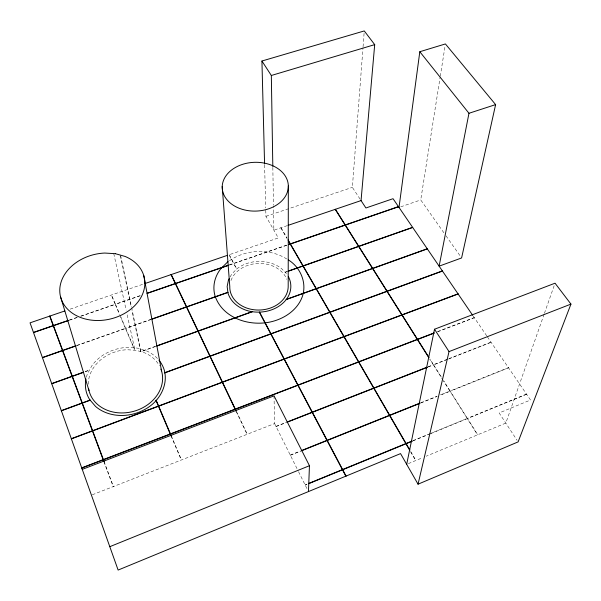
<?xml version="1.0" encoding="UTF-8"?>
<svg xmlns="http://www.w3.org/2000/svg" width="601" height="601" viewBox="0 0 601 601"><rect width="100%" height="100%" fill="white"/><g stroke="black" fill="none" stroke-linecap="round" stroke-linejoin="round"><path stroke-width="0.45" stroke-dasharray="3 2.25" d="M360.029 199.029L352.366 187.354L362.989 47.697M363.057 46.765L364.123 32.8M443.854 232.76L420.73 199.93L440.142 77.168M440.293 76.244L445.108 45.789M544.13 314.188L505.802 423.089L426.177 456.212M544.438 313.301L555.039 283.199M230.138 276.956L231.821 273.928L236.974 268.752A31.861 25.407 -2.1 0 1 281.411 268.474L286.452 273.59M229.417 260.759C245.952 249.25 269.579 248.138 286.707 258.948M408.319 463.634L422.751 457.631M305.128 484.902L306.863 484.196M412.947 440.676L428.445 434.32M429.302 433.967L467.187 418.431L450.044 391.274L440.578 395.067M526.491 394.106L467.383 418.349L450.247 391.198L508.551 367.827M305.233 485.105L306.961 484.391M413.06 440.864L430.278 433.802M431.142 433.449L467.3 418.612L477.54 434.846M526.611 394.279L467.503 418.529L477.742 434.756M290.268 455.07L300.508 450.968M420.67 402.82L437.025 396.269M440.465 394.887L449.931 391.093L443.425 380.794M508.431 367.654L450.134 391.018L443.628 380.711M290.366 455.265L300.605 451.156M420.775 403.001L437.13 396.45M275.979 426.372L286.301 422.33M428.07 366.813L433.313 364.762L429.835 359.248M491.025 342.164L433.509 364.687L429.858 358.91M276.069 426.56L286.399 422.518M428.182 366.986L433.419 364.935L442.929 379.997M447.565 359.398L433.614 364.86L441.622 377.541M448.436 359.052L491.137 342.33M92.299 494.796L274.589 423.577L274.026 395.871M437.566 331.617L474.234 317.576M437.671 331.782L474.339 317.734M85.222 371.546L89.534 369.998M155.854 346.184L140.664 351.638L131.987 310.642M85.139 371.771L89.399 370.239M155.231 346.604L140.957 351.728L131.724 308.005M76.83 345.425L125.429 328.334L119.99 315.51M151.182 319.281L125.632 328.266L120.921 317.148M285.077 272.193L286.812 271.577M76.898 345.598L125.496 328.499L133.707 347.851M151.257 319.439L125.707 328.424L134.962 350.248L126.961 313.775M285.212 272.321L286.947 271.712M69.318 320.055L77.259 317.32M80.789 316.103L115.212 304.241L111.313 295.053M140.078 295.669L115.415 304.174L111.516 294.986M229.214 264.943L233.609 263.433L229.049 254.786L278.308 237.943L265.927 216.33L265.732 208.84M286.7 245.133L233.797 263.366L229.236 254.719M69.378 320.22L77.319 317.478M80.85 316.261L115.272 304.399L119.629 314.654M140.146 295.827L115.475 304.324L119.471 313.73M229.477 265.026L233.684 263.576L236.606 269.12M286.827 245.261L233.872 263.516L236.756 268.978M400.747 206.827L420.73 199.93M70.129 309.139L143.917 283.897M287.248 225.645L273.861 230.183L273.463 205.812M265.927 216.33L352.366 187.354M446.002 235.817L460.524 256.424M473.19 316.051L486.855 336.057M487.373 336.823L530.525 400.011L499.153 412.947L517.093 440.323M281.028 227.756L287.098 238.229M410.806 451.689L415.9 460.486M280.84 227.817L286.91 238.289M410.596 451.772L415.689 460.569M274.589 423.577L298.156 470.906M298.569 471.732L307.246 489.154M236.576 411.745L247.289 434.245M235.968 410.994L247.071 434.328M171.262 435.8L181.51 459.945M171.045 435.883L181.284 460.035M104.086 461.493L113.416 486.547M103.86 461.583L113.191 486.637M113.754 253.592L126.157 310.124M120.561 255.162L131.529 307.088M120.425 255.981L131.221 306.998M264.605 164.869L265.71 207.908M272.839 167.371L273.447 204.873M88.249 384.212A37.593 31.132 -15.3 0 1 126.976 349.737L136.337 350.33L144.999 352.952A37.593 31.132 -15.3 0 1 159.453 365.836M230.979 280.517A29.216 23.296 -2.1 0 1 258.715 263.448A29.216 23.296 -2.1 0 1 286.835 279.337M86.371 377.18A40.47 33.513 -15.3 0 1 87.491 373.687L92.051 365.438A40.47 33.513 -15.3 0 1 127.089 347.431L137.148 348.069L146.456 350.879A40.47 33.513 -15.3 0 1 157.717 358.774"/><path stroke-width="0.9" d="M288.33 186.025A33.078 24.401 -1.8 0 1 238.973 208.171A33.078 24.401 -1.8 0 1 238.484 165.914A33.078 24.401 -1.8 0 1 288.33 186.025L288.195 286.159A29.216 23.296 -2.1 0 1 258.73 310.048A29.216 23.296 -2.1 0 1 229.792 286.527L222.205 186.415M308.456 491.58L309.455 465.715L274.026 395.871L82.247 469.381M472.671 315.292L393.046 198.698L365.904 207.984L361.051 200.584L374.701 44.632L364.259 30.936L261.931 61.017L264.575 163.93M399.011 207.428L419.814 51.724L445.401 43.941L495.615 104.612L461.598 257.957L439.121 266.16L468.968 113.281L419.814 51.724M406.682 464.318L434.515 329.228L555.039 283.199L570.95 304.106L518.122 441.893L418.048 484.188L400.551 453.605L118.127 570.064L30.05 322.842L64.855 310.942M418.048 484.188L449.03 351.608L434.515 329.228M229.297 278.473L228.463 279.991L227.148 286.542L228.012 293.145A31.861 25.407 -2.1 0 0 250.324 311.393C263.486 313.947 278.391 309.988 286.692 298.99A31.861 25.407 -2.1 0 0 288.315 276.505M228.012 261.593L220.695 268.85A45.083 35.955 -2.1 0 0 215.06 295.985C222.558 318.169 249.28 326.666 270.57 321.911A45.083 35.955 -2.1 0 0 302.709 295.429C306.743 281.944 300.072 267.002 288.24 259.85M308.598 483.482L342.39 469.621L327.057 440.556L301.462 450.818M412.083 441.029L406.058 443.5L389.786 415.419L419.919 403.346M308.696 483.685L342.495 469.817L345.845 476.165M412.196 441.224L406.171 443.696L409.874 450.089M109.788 546.685L309.455 465.715M301.364 450.622L326.959 440.368L312.204 412.406L287.255 422.18M419.806 403.166L389.681 415.238L374.01 388.201L427.303 367.331M287.165 421.992L312.107 412.226L297.908 385.301L235.382 409.243L236.178 410.911M427.198 367.158L373.912 388.028L358.812 361.975L417.394 339.542L428.836 357.67M449.03 351.608L570.95 304.106M81.713 467.863L103.139 459.66L92.464 430.985L71.391 438.88M434.072 332.954L417.485 339.302L402.129 314.977L458.127 293.994M81.781 468.059L103.214 459.855L103.86 461.583M434.177 333.119L417.59 339.467L428.881 357.355M71.324 438.692L92.396 430.797L82.112 403.196L61.385 410.799M458.022 293.844L402.024 314.819L387.202 291.335L442.471 271.066M61.317 410.618L82.052 403.016L72.15 376.436L51.754 383.761M90.097 400.063L82.269 402.933L72.368 376.361L83.434 372.38M164.621 372.74L209.869 356.153L198.014 331.241L156.974 345.981M442.366 270.916L387.104 291.177L372.785 268.497L427.334 248.904M90.233 400.221L82.337 403.113L92.614 430.714L158.401 406.073L155.975 400.364M164.651 372.936L209.952 356.325L222.242 382.153L158.611 405.991L156.147 400.168M51.686 383.581L72.082 376.264L62.542 350.646L42.468 357.7M83.501 372.162L72.3 376.181L62.759 350.571L76.011 345.906M156.733 345.875L197.939 331.083L186.498 307.043L152.136 319.131M252.24 311.588L198.142 331.008L186.701 306.976L227.922 292.477M286.369 299.336L316.096 288.66L303.002 266.063L287.819 271.404M427.236 248.761L372.688 268.346L358.85 246.425L412.707 227.478M252.653 311.626L198.217 331.174L210.08 356.077L270.75 333.833L259.316 312.167M286.106 299.614L316.186 288.818L329.739 312.212L270.953 333.758L259.542 312.144M42.408 357.535L62.481 350.473L53.279 325.765L33.521 332.578M75.944 345.74L62.692 350.398L53.489 325.697L68.491 320.521M152.068 318.973L186.423 306.886L175.379 283.68L147.192 293.393M227.899 292.296L186.626 306.818L175.575 283.612L228.635 265.319M288.555 270.968L302.919 265.92L290.26 244.074L288.548 244.667M412.609 227.343L358.759 246.282L345.372 225.082L398.546 206.752M33.461 332.413L53.219 325.607L49.688 316.126M68.431 320.363L53.429 325.532L49.898 316.058M147.125 293.243L175.312 283.529L171.067 274.612M228.335 265.251L175.507 283.454L171.262 274.552M288.435 244.532L290.178 243.931L288.315 240.708M398.455 206.616L345.29 224.939L335.403 209.291M144.796 283.604L227.291 255.387M288.134 225.337L361.051 200.584M468.968 113.281L495.615 104.612M261.931 61.017L271.329 75.486L374.701 44.632M335.23 209.351L345.109 224.999L290.366 243.871L288.029 239.844M409.672 450.172L405.96 443.778L342.713 469.727L346.063 476.075M235.968 410.994L235.171 409.326L170.534 434.08L171.262 435.8M171.045 435.883L170.308 434.162L103.44 459.765L104.086 461.493M60.476 296.518L88.986 390.552M143.729 275.453L161.526 370.817M271.329 75.486L272.816 166.432M160.955 369.127A37.593 31.132 -15.3 0 1 133.572 411.369A37.593 31.132 -15.3 0 1 88.617 388.779M85.958 378.961A40.47 33.513 -15.3 0 0 89.602 399.492L95.559 406.441A40.47 33.513 -15.3 0 0 153.067 403.669C162.262 395.315 167.687 382.401 164.261 370.073A40.47 33.513 -15.3 0 0 158.897 360.119M405.855 443.591L342.608 469.531L327.275 440.473L389.583 415.501L405.855 443.591M389.478 415.321L327.169 440.285L312.415 412.324L373.807 388.284L389.478 415.321M373.709 388.103L312.317 412.143L298.111 385.218L358.617 362.05L373.709 388.103M170.233 433.975L103.372 459.57L92.689 430.902L158.476 406.253L170.233 433.975M235.089 409.138L170.451 433.892L158.694 406.171L222.325 382.334L235.089 409.138M297.811 385.121L235.299 409.063L222.535 382.251L284.123 359.18L297.811 385.121M358.519 361.885L298.013 385.046L284.326 359.105L343.96 336.763L358.519 361.885M417.289 339.377L358.714 361.802L344.163 336.688L401.934 315.044L417.289 339.377M284.033 359.015L222.453 382.078L210.155 356.25L270.841 333.998L284.033 359.015M343.87 336.598L284.235 358.94L271.036 333.923L329.829 312.37L343.87 336.598M401.836 314.886L344.065 336.53L330.024 312.295L387.014 291.402L401.836 314.886M386.916 291.245L329.926 312.137L316.374 288.75L372.597 268.557L386.916 291.245M372.507 268.414L316.284 288.593L303.189 266.003L358.669 246.485L372.507 268.414M358.579 246.342L303.107 265.852L290.448 244.014L345.192 225.142L358.579 246.342M115.324 253.682L104.672 253.051A42.964 33.228 -12.6 0 0 61.633 300.139A42.964 33.228 -12.6 0 0 128.096 311.198A42.964 33.228 -12.6 0 0 125.143 256.462L115.324 253.682"/></g></svg>
